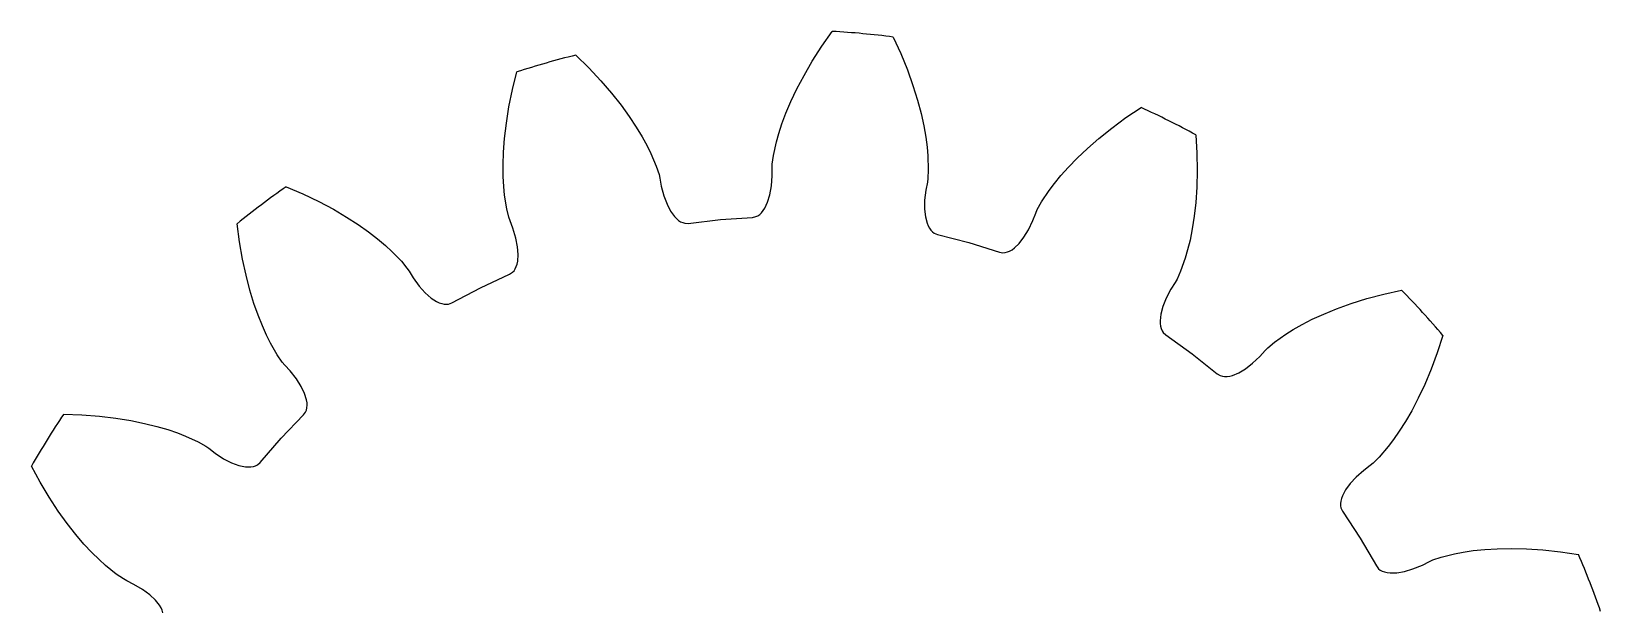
# Model space of a CAD drawing. Extents: x -0.8 to 52, y -9.5 to 9.5.
# Drawn here: x 34.25 to 51.47, y 3.12 to 9.48 of the extents above; entities that cross this region are included whole.
import ezdxf

# ---------------------------------------------------------------- set-up
doc = ezdxf.new("R2010")
doc.units = 0

msp = doc.modelspace()

# ---------------------------------------------------------------- linework, layer by layer
at = {"layer": 'layer0'}
for p, q in [((42.926, 9.321), (43.041, 9.485)), ((42.822, 9.158), (42.926, 9.321)), ((43.711, 9.422), (43.794, 9.241)), ((40.226, 9.224), (40.368, 9.084)), ((42.731, 9.002), (42.822, 9.158)), ((43.794, 9.241), (43.866, 9.062)), ((39.53, 8.846), (39.578, 9.039)), ((40.368, 9.084), (40.5, 8.943)), ((42.653, 8.853), (42.731, 9.002)), ((43.866, 9.062), (43.927, 8.891)), ((39.492, 8.656), (39.53, 8.846)), ((40.5, 8.943), (40.619, 8.806)), ((40.619, 8.806), (40.723, 8.674)), ((42.587, 8.714), (42.653, 8.853)), ((43.927, 8.891), (43.976, 8.73)), ((39.464, 8.477), (39.492, 8.656)), ((40.723, 8.674), (40.813, 8.55)), ((42.533, 8.587), (42.587, 8.714)), ((43.976, 8.73), (44.016, 8.582)), ((46.265, 8.538), (46.43, 8.649)), ((39.445, 8.31), (39.464, 8.477)), ((40.813, 8.55), (40.889, 8.435)), ((42.454, 8.364), (42.489, 8.469)), ((42.489, 8.469), (42.533, 8.587)), ((44.016, 8.582), (44.045, 8.447)), ((44.045, 8.447), (44.067, 8.323)), ((46.109, 8.423), (46.265, 8.538)), ((39.433, 8.157), (39.445, 8.31)), ((40.889, 8.435), (40.955, 8.327)), ((40.955, 8.327), (41.008, 8.23)), ((42.396, 8.123), (42.428, 8.271)), ((42.428, 8.271), (42.454, 8.364)), ((44.067, 8.323), (44.082, 8.213)), ((45.841, 8.2), (45.967, 8.31)), ((45.967, 8.31), (46.109, 8.423)), ((47.033, 8.349), (47.044, 8.149)), ((39.429, 8.019), (39.433, 8.157)), ((41.008, 8.23), (41.051, 8.143)), ((41.051, 8.143), (41.11, 8.004)), ((42.383, 8.028), (42.396, 8.123)), ((44.082, 8.213), (44.09, 8.117)), ((44.09, 8.117), (44.095, 7.966)), ((45.729, 8.094), (45.841, 8.2)), ((47.044, 8.149), (47.047, 7.956)), ((39.43, 7.893), (39.429, 8.019)), ((41.11, 8.004), (41.14, 7.913)), ((42.381, 7.987), (42.383, 8.028)), ((42.381, 7.899), (42.381, 7.987)), ((44.095, 7.966), (44.09, 7.87)), ((45.549, 7.901), (45.633, 7.995)), ((45.633, 7.995), (45.729, 8.094)), ((47.047, 7.956), (47.042, 7.775)), ((37.047, 7.779), (37.231, 7.7)), ((39.436, 7.782), (39.43, 7.893)), ((39.445, 7.686), (39.436, 7.782)), ((41.14, 7.913), (41.149, 7.873)), ((41.149, 7.873), (41.165, 7.787)), ((41.165, 7.787), (41.193, 7.679)), ((42.357, 7.691), (42.373, 7.788)), ((42.373, 7.788), (42.381, 7.899)), ((44.085, 7.829), (44.068, 7.743)), ((44.09, 7.87), (44.085, 7.829)), ((45.421, 7.738), (45.479, 7.815)), ((45.479, 7.815), (45.549, 7.901)), ((47.042, 7.775), (47.03, 7.607)), ((37.231, 7.7), (37.405, 7.617)), ((37.405, 7.617), (37.565, 7.532)), ((39.468, 7.537), (39.445, 7.686)), ((41.193, 7.679), (41.228, 7.587)), ((41.228, 7.587), (41.267, 7.511)), ((42.301, 7.544), (42.332, 7.61)), ((42.332, 7.61), (42.357, 7.691)), ((44.055, 7.632), (44.054, 7.534)), ((44.068, 7.743), (44.055, 7.632)), ((45.291, 7.528), (45.338, 7.613)), ((45.338, 7.613), (45.421, 7.738)), ((47.03, 7.607), (47.013, 7.455)), ((37.565, 7.532), (37.71, 7.446)), ((37.71, 7.446), (37.839, 7.363)), ((39.491, 7.444), (39.468, 7.537)), ((39.504, 7.405), (39.491, 7.444)), ((41.267, 7.511), (41.309, 7.452)), ((41.309, 7.452), (41.332, 7.429)), ((41.332, 7.429), (41.354, 7.41)), ((41.354, 7.41), (41.377, 7.395)), ((41.461, 7.377), (41.813, 7.418)), ((41.813, 7.418), (42.165, 7.442)), ((42.165, 7.442), (42.203, 7.451)), ((42.203, 7.451), (42.225, 7.461)), ((42.225, 7.461), (42.245, 7.476)), ((42.245, 7.476), (42.265, 7.494)), ((42.265, 7.494), (42.283, 7.517)), ((42.283, 7.517), (42.301, 7.544)), ((44.054, 7.534), (44.063, 7.449)), ((44.063, 7.449), (44.082, 7.379)), ((45.195, 7.308), (45.243, 7.409)), ((45.243, 7.409), (45.274, 7.491)), ((45.274, 7.491), (45.291, 7.528)), ((47.013, 7.455), (46.992, 7.318)), ((36.536, 7.176), (36.51, 7.373)), ((37.839, 7.363), (37.951, 7.283)), ((37.951, 7.283), (38.051, 7.206)), ((39.536, 7.323), (39.504, 7.405)), ((39.569, 7.216), (39.536, 7.323)), ((41.377, 7.395), (41.4, 7.385)), ((41.4, 7.385), (41.422, 7.378)), ((41.422, 7.378), (41.461, 7.377)), ((44.082, 7.379), (44.094, 7.349)), ((44.094, 7.349), (44.108, 7.324)), ((44.108, 7.324), (44.124, 7.302)), ((44.124, 7.302), (44.142, 7.284)), ((44.142, 7.284), (44.161, 7.269)), ((44.161, 7.269), (44.196, 7.254)), ((44.196, 7.254), (44.539, 7.166)), ((45.145, 7.224), (45.195, 7.308)), ((46.992, 7.318), (46.968, 7.194)), ((36.568, 6.985), (36.536, 7.176)), ((38.051, 7.206), (38.136, 7.135)), ((38.136, 7.135), (38.207, 7.07)), ((38.207, 7.07), (38.312, 6.962)), ((39.588, 7.12), (39.569, 7.216)), ((39.594, 7.035), (39.588, 7.12)), ((44.539, 7.166), (44.877, 7.061)), ((44.938, 7.057), (44.963, 7.063)), ((44.963, 7.063), (44.988, 7.073)), ((44.988, 7.073), (45.014, 7.088)), ((45.014, 7.088), (45.04, 7.107)), ((45.04, 7.107), (45.092, 7.157)), ((45.092, 7.157), (45.145, 7.224)), ((46.942, 7.087), (46.915, 6.994)), ((46.968, 7.194), (46.942, 7.087)), ((36.607, 6.808), (36.568, 6.985)), ((38.312, 6.962), (38.373, 6.887)), ((39.562, 6.879), (39.573, 6.903)), ((39.573, 6.903), (39.582, 6.931)), ((39.582, 6.931), (39.589, 6.963)), ((39.589, 6.963), (39.594, 7.035)), ((44.877, 7.061), (44.915, 7.055)), ((44.915, 7.055), (44.938, 7.057)), ((46.915, 6.994), (46.865, 6.852)), ((36.649, 6.645), (36.607, 6.808)), ((38.373, 6.887), (38.397, 6.853)), ((38.397, 6.853), (38.442, 6.778)), ((38.442, 6.778), (38.508, 6.688)), ((39.179, 6.669), (39.5, 6.819)), ((39.5, 6.819), (39.532, 6.84)), ((39.532, 6.84), (39.548, 6.858)), ((39.548, 6.858), (39.562, 6.879)), ((46.806, 6.728), (46.759, 6.654)), ((46.826, 6.764), (46.806, 6.728)), ((46.865, 6.852), (46.826, 6.764)), ((36.694, 6.499), (36.649, 6.645)), ((38.508, 6.688), (38.573, 6.615)), ((38.573, 6.615), (38.637, 6.558)), ((38.637, 6.558), (38.698, 6.519)), ((38.866, 6.504), (39.179, 6.669)), ((46.707, 6.555), (46.671, 6.464)), ((46.759, 6.654), (46.707, 6.555)), ((48.735, 6.496), (48.908, 6.551)), ((48.908, 6.551), (49.095, 6.601)), ((49.095, 6.601), (49.289, 6.645)), ((36.74, 6.368), (36.694, 6.499)), ((38.698, 6.519), (38.727, 6.505)), ((38.727, 6.505), (38.755, 6.496)), ((38.755, 6.496), (38.781, 6.49)), ((38.781, 6.49), (38.806, 6.489)), ((38.806, 6.489), (38.83, 6.491)), ((38.83, 6.491), (38.866, 6.504)), ((46.649, 6.382), (46.641, 6.309)), ((46.671, 6.464), (46.649, 6.382)), ((48.31, 6.324), (48.435, 6.381)), ((48.435, 6.381), (48.577, 6.439)), ((48.577, 6.439), (48.735, 6.496)), ((36.786, 6.251), (36.74, 6.368)), ((36.832, 6.15), (36.786, 6.251)), ((46.641, 6.309), (46.641, 6.277)), ((46.641, 6.277), (46.645, 6.248)), ((46.645, 6.248), (46.652, 6.222)), ((46.652, 6.222), (46.662, 6.199)), ((48.019, 6.161), (48.101, 6.212)), ((48.101, 6.212), (48.197, 6.266)), ((48.197, 6.266), (48.31, 6.324)), ((36.875, 6.064), (36.832, 6.15)), ((36.95, 5.933), (36.875, 6.064)), ((46.662, 6.199), (46.674, 6.179)), ((46.674, 6.179), (46.702, 6.152)), ((46.702, 6.152), (46.99, 5.945)), ((47.822, 6.011), (47.896, 6.073)), ((47.896, 6.073), (48.019, 6.161)), ((49.743, 6.147), (49.681, 5.957)), ((37.005, 5.854), (36.95, 5.933)), ((46.99, 5.945), (47.267, 5.725)), ((47.653, 5.841), (47.734, 5.917)), ((47.734, 5.917), (47.793, 5.983)), ((47.793, 5.983), (47.822, 6.011)), ((49.681, 5.957), (49.614, 5.776)), ((37.031, 5.822), (37.005, 5.854)), ((37.091, 5.758), (37.031, 5.822)), ((37.16, 5.67), (37.091, 5.758)), ((47.267, 5.725), (47.3, 5.706)), ((47.3, 5.706), (47.323, 5.699)), ((47.323, 5.699), (47.348, 5.696)), ((47.348, 5.696), (47.375, 5.697)), ((47.375, 5.697), (47.404, 5.701)), ((47.404, 5.701), (47.435, 5.709)), ((47.435, 5.709), (47.503, 5.737)), ((47.503, 5.737), (47.576, 5.78)), ((47.576, 5.78), (47.653, 5.841)), ((49.614, 5.776), (49.544, 5.609)), ((37.212, 5.587), (37.16, 5.67)), ((37.249, 5.511), (37.212, 5.587)), ((49.544, 5.609), (49.473, 5.457)), ((37.27, 5.441), (37.249, 5.511)), ((37.276, 5.409), (37.27, 5.441)), ((37.27, 5.328), (37.275, 5.353)), ((37.275, 5.353), (37.277, 5.38)), ((37.277, 5.38), (37.276, 5.409)), ((49.473, 5.457), (49.402, 5.321)), ((34.605, 5.284), (34.805, 5.277)), ((34.805, 5.277), (34.997, 5.262)), ((34.997, 5.262), (35.177, 5.24)), ((35.177, 5.24), (35.343, 5.213)), ((35.343, 5.213), (35.493, 5.182)), ((35.493, 5.182), (35.627, 5.148)), ((36.994, 5.019), (37.239, 5.275)), ((37.239, 5.275), (37.261, 5.306)), ((37.261, 5.306), (37.27, 5.328)), ((49.333, 5.201), (49.265, 5.095)), ((49.402, 5.321), (49.333, 5.201)), ((35.627, 5.148), (35.748, 5.113)), ((35.748, 5.113), (35.853, 5.077)), ((35.853, 5.077), (35.943, 5.042)), ((35.943, 5.042), (36.08, 4.979)), ((36.762, 4.752), (36.994, 5.019)), ((49.202, 5.004), (49.143, 4.927)), ((49.265, 5.095), (49.202, 5.004)), ((36.08, 4.979), (36.164, 4.931)), ((36.164, 4.931), (36.198, 4.908)), ((36.198, 4.908), (36.268, 4.855)), ((36.268, 4.855), (36.361, 4.794)), ((49.143, 4.927), (49.045, 4.812)), ((34.346, 4.536), (34.251, 4.712)), ((36.361, 4.794), (36.449, 4.749)), ((36.449, 4.749), (36.528, 4.72)), ((36.528, 4.72), (36.6, 4.705)), ((36.6, 4.705), (36.632, 4.703)), ((36.632, 4.703), (36.661, 4.704)), ((36.661, 4.704), (36.688, 4.709)), ((36.688, 4.709), (36.712, 4.716)), ((36.712, 4.716), (36.733, 4.727)), ((36.733, 4.727), (36.762, 4.752)), ((48.875, 4.666), (48.791, 4.592)), ((48.945, 4.718), (48.875, 4.666)), ((48.977, 4.745), (48.945, 4.718)), ((49.045, 4.812), (48.977, 4.745)), ((34.445, 4.371), (34.346, 4.536)), ((48.724, 4.521), (48.674, 4.452)), ((48.791, 4.592), (48.724, 4.521)), ((34.545, 4.219), (34.445, 4.371)), ((48.622, 4.329), (48.619, 4.302)), ((48.629, 4.357), (48.622, 4.329)), ((48.64, 4.387), (48.629, 4.357)), ((48.674, 4.452), (48.64, 4.387)), ((34.643, 4.083), (34.545, 4.219)), ((48.619, 4.302), (48.62, 4.277)), ((48.62, 4.277), (48.624, 4.253)), ((48.624, 4.253), (48.641, 4.218)), ((48.641, 4.218), (48.834, 3.922)), ((34.738, 3.962), (34.643, 4.083)), ((34.828, 3.857), (34.738, 3.962)), ((34.914, 3.765), (34.828, 3.857)), ((48.834, 3.922), (49.013, 3.617)), ((50.076, 3.785), (50.202, 3.798)), ((50.202, 3.798), (50.339, 3.806)), ((50.339, 3.806), (50.493, 3.809)), ((50.493, 3.809), (50.661, 3.805)), ((50.661, 3.805), (50.842, 3.794)), ((50.842, 3.794), (51.034, 3.773)), ((34.993, 3.687), (34.914, 3.765)), ((35.064, 3.622), (34.993, 3.687)), ((35.182, 3.528), (35.064, 3.622)), ((49.415, 3.585), (49.518, 3.627)), ((49.518, 3.627), (49.597, 3.667)), ((49.597, 3.667), (49.634, 3.683)), ((49.634, 3.683), (49.725, 3.714)), ((49.725, 3.714), (49.872, 3.751)), ((49.872, 3.751), (49.966, 3.769)), ((49.966, 3.769), (50.076, 3.785)), ((51.034, 3.773), (51.231, 3.744)), ((35.262, 3.474), (35.182, 3.528)), ((35.297, 3.454), (35.262, 3.474)), ((35.376, 3.415), (35.297, 3.454)), ((49.013, 3.617), (49.037, 3.586)), ((49.037, 3.586), (49.056, 3.572)), ((49.056, 3.572), (49.078, 3.56)), ((49.078, 3.56), (49.104, 3.551)), ((49.104, 3.551), (49.133, 3.545)), ((49.133, 3.545), (49.164, 3.541)), ((49.164, 3.541), (49.237, 3.542)), ((49.237, 3.542), (49.321, 3.557)), ((49.321, 3.557), (49.415, 3.585)), ((35.472, 3.358), (35.376, 3.415)), ((35.551, 3.3), (35.472, 3.358)), ((35.613, 3.242), (35.551, 3.3)), ((35.658, 3.185), (35.613, 3.242)), ((35.674, 3.157), (35.658, 3.185)), ((35.686, 3.13), (35.674, 3.157)), ((35.694, 3.104), (35.686, 3.13))]:
    msp.add_line(p, q, dxfattribs=at)
for start, end in [(82.6739, 86.7378), (103.8504, 107.9143), (61.4975, 65.5614), (125.0269, 129.0908), (40.321, 44.3849), (146.2034, 150.2672), (19.1445, 23.2084)]:
    msp.add_arc((42.5, 0), 9.5, start, end, dxfattribs=at)
at = {"layer": 'layer1'}
for p, q in [((42.926, 9.321), (43.041, 9.485)), ((42.822, 9.158), (42.926, 9.321)), ((43.711, 9.422), (43.794, 9.241)), ((40.226, 9.224), (40.368, 9.084)), ((42.731, 9.002), (42.822, 9.158)), ((43.794, 9.241), (43.866, 9.062)), ((39.53, 8.846), (39.578, 9.039)), ((40.368, 9.084), (40.5, 8.943)), ((42.653, 8.853), (42.731, 9.002)), ((43.866, 9.062), (43.927, 8.891)), ((39.492, 8.656), (39.53, 8.846)), ((40.5, 8.943), (40.619, 8.806)), ((40.619, 8.806), (40.723, 8.674)), ((42.587, 8.714), (42.653, 8.853)), ((43.927, 8.891), (43.976, 8.73)), ((39.464, 8.477), (39.492, 8.656)), ((40.723, 8.674), (40.813, 8.55)), ((42.533, 8.587), (42.587, 8.714)), ((43.976, 8.73), (44.016, 8.582)), ((46.265, 8.538), (46.43, 8.649)), ((39.445, 8.31), (39.464, 8.477)), ((40.813, 8.55), (40.889, 8.435)), ((42.454, 8.364), (42.489, 8.469)), ((42.489, 8.469), (42.533, 8.587)), ((44.016, 8.582), (44.045, 8.447)), ((44.045, 8.447), (44.067, 8.323)), ((46.109, 8.423), (46.265, 8.538)), ((39.433, 8.157), (39.445, 8.31)), ((40.889, 8.435), (40.955, 8.327)), ((40.955, 8.327), (41.008, 8.23)), ((42.396, 8.123), (42.428, 8.271)), ((42.428, 8.271), (42.454, 8.364)), ((44.067, 8.323), (44.082, 8.213)), ((45.841, 8.2), (45.967, 8.31)), ((45.967, 8.31), (46.109, 8.423)), ((47.033, 8.349), (47.044, 8.149)), ((39.429, 8.019), (39.433, 8.157)), ((41.008, 8.23), (41.051, 8.143)), ((41.051, 8.143), (41.11, 8.004)), ((42.383, 8.028), (42.396, 8.123)), ((44.082, 8.213), (44.09, 8.117)), ((44.09, 8.117), (44.095, 7.966)), ((45.729, 8.094), (45.841, 8.2)), ((47.044, 8.149), (47.047, 7.956)), ((39.43, 7.893), (39.429, 8.019)), ((41.11, 8.004), (41.14, 7.913)), ((42.381, 7.987), (42.383, 8.028)), ((42.381, 7.899), (42.381, 7.987)), ((44.095, 7.966), (44.09, 7.87)), ((45.549, 7.901), (45.633, 7.995)), ((45.633, 7.995), (45.729, 8.094)), ((47.047, 7.956), (47.042, 7.775)), ((37.047, 7.779), (37.231, 7.7)), ((39.436, 7.782), (39.43, 7.893)), ((39.445, 7.686), (39.436, 7.782)), ((41.14, 7.913), (41.149, 7.873)), ((41.149, 7.873), (41.165, 7.787)), ((41.165, 7.787), (41.193, 7.679)), ((42.357, 7.691), (42.373, 7.788)), ((42.373, 7.788), (42.381, 7.899)), ((44.085, 7.829), (44.068, 7.743)), ((44.09, 7.87), (44.085, 7.829)), ((45.421, 7.738), (45.479, 7.815)), ((45.479, 7.815), (45.549, 7.901)), ((47.042, 7.775), (47.03, 7.607)), ((37.231, 7.7), (37.405, 7.617)), ((37.405, 7.617), (37.565, 7.532)), ((39.468, 7.537), (39.445, 7.686)), ((41.193, 7.679), (41.228, 7.587)), ((41.228, 7.587), (41.267, 7.511)), ((42.301, 7.544), (42.332, 7.61)), ((42.332, 7.61), (42.357, 7.691)), ((44.055, 7.632), (44.054, 7.534)), ((44.068, 7.743), (44.055, 7.632)), ((45.291, 7.528), (45.338, 7.613)), ((45.338, 7.613), (45.421, 7.738)), ((47.03, 7.607), (47.013, 7.455)), ((37.565, 7.532), (37.71, 7.446)), ((37.71, 7.446), (37.839, 7.363)), ((39.491, 7.444), (39.468, 7.537)), ((39.504, 7.405), (39.491, 7.444)), ((41.267, 7.511), (41.309, 7.452)), ((41.309, 7.452), (41.332, 7.429)), ((41.332, 7.429), (41.354, 7.41)), ((41.354, 7.41), (41.377, 7.395)), ((41.461, 7.377), (41.813, 7.418)), ((41.813, 7.418), (42.165, 7.442)), ((42.165, 7.442), (42.203, 7.451)), ((42.203, 7.451), (42.225, 7.461)), ((42.225, 7.461), (42.245, 7.476)), ((42.245, 7.476), (42.265, 7.494)), ((42.265, 7.494), (42.283, 7.517)), ((42.283, 7.517), (42.301, 7.544)), ((44.054, 7.534), (44.063, 7.449)), ((44.063, 7.449), (44.082, 7.379)), ((45.195, 7.308), (45.243, 7.409)), ((45.243, 7.409), (45.274, 7.491)), ((45.274, 7.491), (45.291, 7.528)), ((47.013, 7.455), (46.992, 7.318)), ((36.536, 7.176), (36.51, 7.373)), ((37.839, 7.363), (37.951, 7.283)), ((37.951, 7.283), (38.051, 7.206)), ((39.536, 7.323), (39.504, 7.405)), ((39.569, 7.216), (39.536, 7.323)), ((41.377, 7.395), (41.4, 7.385)), ((41.4, 7.385), (41.422, 7.378)), ((41.422, 7.378), (41.461, 7.377)), ((44.082, 7.379), (44.094, 7.349)), ((44.094, 7.349), (44.108, 7.324)), ((44.108, 7.324), (44.124, 7.302)), ((44.124, 7.302), (44.142, 7.284)), ((44.142, 7.284), (44.161, 7.269)), ((44.161, 7.269), (44.196, 7.254)), ((44.196, 7.254), (44.539, 7.166)), ((45.145, 7.224), (45.195, 7.308)), ((46.992, 7.318), (46.968, 7.194)), ((36.568, 6.985), (36.536, 7.176)), ((38.051, 7.206), (38.136, 7.135)), ((38.136, 7.135), (38.207, 7.07)), ((38.207, 7.07), (38.312, 6.962)), ((39.588, 7.12), (39.569, 7.216)), ((39.594, 7.035), (39.588, 7.12)), ((44.539, 7.166), (44.877, 7.061)), ((44.938, 7.057), (44.963, 7.063)), ((44.963, 7.063), (44.988, 7.073)), ((44.988, 7.073), (45.014, 7.088)), ((45.014, 7.088), (45.04, 7.107)), ((45.04, 7.107), (45.092, 7.157)), ((45.092, 7.157), (45.145, 7.224)), ((46.942, 7.087), (46.915, 6.994)), ((46.968, 7.194), (46.942, 7.087)), ((36.607, 6.808), (36.568, 6.985)), ((38.312, 6.962), (38.373, 6.887)), ((39.562, 6.879), (39.573, 6.903)), ((39.573, 6.903), (39.582, 6.931)), ((39.582, 6.931), (39.589, 6.963)), ((39.589, 6.963), (39.594, 7.035)), ((44.877, 7.061), (44.915, 7.055)), ((44.915, 7.055), (44.938, 7.057)), ((46.915, 6.994), (46.865, 6.852)), ((36.649, 6.645), (36.607, 6.808)), ((38.373, 6.887), (38.397, 6.853)), ((38.397, 6.853), (38.442, 6.778)), ((38.442, 6.778), (38.508, 6.688)), ((39.179, 6.669), (39.5, 6.819)), ((39.5, 6.819), (39.532, 6.84)), ((39.532, 6.84), (39.548, 6.858)), ((39.548, 6.858), (39.562, 6.879)), ((46.806, 6.728), (46.759, 6.654)), ((46.826, 6.764), (46.806, 6.728)), ((46.865, 6.852), (46.826, 6.764)), ((36.694, 6.499), (36.649, 6.645)), ((38.508, 6.688), (38.573, 6.615)), ((38.573, 6.615), (38.637, 6.558)), ((38.637, 6.558), (38.698, 6.519)), ((38.866, 6.504), (39.179, 6.669)), ((46.707, 6.555), (46.671, 6.464)), ((46.759, 6.654), (46.707, 6.555)), ((48.735, 6.496), (48.908, 6.551)), ((48.908, 6.551), (49.095, 6.601)), ((49.095, 6.601), (49.289, 6.645)), ((36.74, 6.368), (36.694, 6.499)), ((38.698, 6.519), (38.727, 6.505)), ((38.727, 6.505), (38.755, 6.496)), ((38.755, 6.496), (38.781, 6.49)), ((38.781, 6.49), (38.806, 6.489)), ((38.806, 6.489), (38.83, 6.491)), ((38.83, 6.491), (38.866, 6.504)), ((46.649, 6.382), (46.641, 6.309)), ((46.671, 6.464), (46.649, 6.382)), ((48.31, 6.324), (48.435, 6.381)), ((48.435, 6.381), (48.577, 6.439)), ((48.577, 6.439), (48.735, 6.496)), ((36.786, 6.251), (36.74, 6.368)), ((36.832, 6.15), (36.786, 6.251)), ((46.641, 6.309), (46.641, 6.277)), ((46.641, 6.277), (46.645, 6.248)), ((46.645, 6.248), (46.652, 6.222)), ((46.652, 6.222), (46.662, 6.199)), ((48.019, 6.161), (48.101, 6.212)), ((48.101, 6.212), (48.197, 6.266)), ((48.197, 6.266), (48.31, 6.324)), ((36.875, 6.064), (36.832, 6.15)), ((36.95, 5.933), (36.875, 6.064)), ((46.662, 6.199), (46.674, 6.179)), ((46.674, 6.179), (46.702, 6.152)), ((46.702, 6.152), (46.99, 5.945)), ((47.822, 6.011), (47.896, 6.073)), ((47.896, 6.073), (48.019, 6.161)), ((49.743, 6.147), (49.681, 5.957)), ((37.005, 5.854), (36.95, 5.933)), ((46.99, 5.945), (47.267, 5.725)), ((47.653, 5.841), (47.734, 5.917)), ((47.734, 5.917), (47.793, 5.983)), ((47.793, 5.983), (47.822, 6.011)), ((49.681, 5.957), (49.614, 5.776)), ((37.031, 5.822), (37.005, 5.854)), ((37.091, 5.758), (37.031, 5.822)), ((37.16, 5.67), (37.091, 5.758)), ((47.267, 5.725), (47.3, 5.706)), ((47.3, 5.706), (47.323, 5.699)), ((47.323, 5.699), (47.348, 5.696)), ((47.348, 5.696), (47.375, 5.697)), ((47.375, 5.697), (47.404, 5.701)), ((47.404, 5.701), (47.435, 5.709)), ((47.435, 5.709), (47.503, 5.737)), ((47.503, 5.737), (47.576, 5.78)), ((47.576, 5.78), (47.653, 5.841)), ((49.614, 5.776), (49.544, 5.609)), ((37.212, 5.587), (37.16, 5.67)), ((37.249, 5.511), (37.212, 5.587)), ((49.544, 5.609), (49.473, 5.457)), ((37.27, 5.441), (37.249, 5.511)), ((37.276, 5.409), (37.27, 5.441)), ((37.27, 5.328), (37.275, 5.353)), ((37.275, 5.353), (37.277, 5.38)), ((37.277, 5.38), (37.276, 5.409)), ((49.473, 5.457), (49.402, 5.321)), ((34.605, 5.284), (34.805, 5.277)), ((34.805, 5.277), (34.997, 5.262)), ((34.997, 5.262), (35.177, 5.24)), ((35.177, 5.24), (35.343, 5.213)), ((35.343, 5.213), (35.493, 5.182)), ((35.493, 5.182), (35.627, 5.148)), ((36.994, 5.019), (37.239, 5.275)), ((37.239, 5.275), (37.261, 5.306)), ((37.261, 5.306), (37.27, 5.328)), ((49.333, 5.201), (49.265, 5.095)), ((49.402, 5.321), (49.333, 5.201)), ((35.627, 5.148), (35.748, 5.113)), ((35.748, 5.113), (35.853, 5.077)), ((35.853, 5.077), (35.943, 5.042)), ((35.943, 5.042), (36.08, 4.979)), ((36.762, 4.752), (36.994, 5.019)), ((49.202, 5.004), (49.143, 4.927)), ((49.265, 5.095), (49.202, 5.004)), ((36.08, 4.979), (36.164, 4.931)), ((36.164, 4.931), (36.198, 4.908)), ((36.198, 4.908), (36.268, 4.855)), ((36.268, 4.855), (36.361, 4.794)), ((49.143, 4.927), (49.045, 4.812)), ((34.346, 4.536), (34.251, 4.712)), ((36.361, 4.794), (36.449, 4.749)), ((36.449, 4.749), (36.528, 4.72)), ((36.528, 4.72), (36.6, 4.705)), ((36.6, 4.705), (36.632, 4.703)), ((36.632, 4.703), (36.661, 4.704)), ((36.661, 4.704), (36.688, 4.709)), ((36.688, 4.709), (36.712, 4.716)), ((36.712, 4.716), (36.733, 4.727)), ((36.733, 4.727), (36.762, 4.752)), ((48.875, 4.666), (48.791, 4.592)), ((48.945, 4.718), (48.875, 4.666)), ((48.977, 4.745), (48.945, 4.718)), ((49.045, 4.812), (48.977, 4.745)), ((34.445, 4.371), (34.346, 4.536)), ((48.724, 4.521), (48.674, 4.452)), ((48.791, 4.592), (48.724, 4.521)), ((34.545, 4.219), (34.445, 4.371)), ((48.622, 4.329), (48.619, 4.302)), ((48.629, 4.357), (48.622, 4.329)), ((48.64, 4.387), (48.629, 4.357)), ((48.674, 4.452), (48.64, 4.387)), ((34.643, 4.083), (34.545, 4.219)), ((48.619, 4.302), (48.62, 4.277)), ((48.62, 4.277), (48.624, 4.253)), ((48.624, 4.253), (48.641, 4.218)), ((48.641, 4.218), (48.834, 3.922)), ((34.738, 3.962), (34.643, 4.083)), ((34.828, 3.857), (34.738, 3.962)), ((34.914, 3.765), (34.828, 3.857)), ((48.834, 3.922), (49.013, 3.617)), ((50.076, 3.785), (50.202, 3.798)), ((50.202, 3.798), (50.339, 3.806)), ((50.339, 3.806), (50.493, 3.809)), ((50.493, 3.809), (50.661, 3.805)), ((50.661, 3.805), (50.842, 3.794)), ((50.842, 3.794), (51.034, 3.773)), ((34.993, 3.687), (34.914, 3.765)), ((35.064, 3.622), (34.993, 3.687)), ((35.182, 3.528), (35.064, 3.622)), ((49.415, 3.585), (49.518, 3.627)), ((49.518, 3.627), (49.597, 3.667)), ((49.597, 3.667), (49.634, 3.683)), ((49.634, 3.683), (49.725, 3.714)), ((49.725, 3.714), (49.872, 3.751)), ((49.872, 3.751), (49.966, 3.769)), ((49.966, 3.769), (50.076, 3.785)), ((51.034, 3.773), (51.231, 3.744)), ((35.262, 3.474), (35.182, 3.528)), ((35.297, 3.454), (35.262, 3.474)), ((35.376, 3.415), (35.297, 3.454)), ((49.013, 3.617), (49.037, 3.586)), ((49.037, 3.586), (49.056, 3.572)), ((49.056, 3.572), (49.078, 3.56)), ((49.078, 3.56), (49.104, 3.551)), ((49.104, 3.551), (49.133, 3.545)), ((49.133, 3.545), (49.164, 3.541)), ((49.164, 3.541), (49.237, 3.542)), ((49.237, 3.542), (49.321, 3.557)), ((49.321, 3.557), (49.415, 3.585)), ((35.472, 3.358), (35.376, 3.415)), ((35.551, 3.3), (35.472, 3.358)), ((35.613, 3.242), (35.551, 3.3)), ((35.658, 3.185), (35.613, 3.242)), ((35.674, 3.157), (35.658, 3.185)), ((35.686, 3.13), (35.674, 3.157)), ((35.694, 3.104), (35.686, 3.13))]:
    msp.add_line(p, q, dxfattribs=at)
for start, end in [(82.6739, 86.7378), (103.8504, 107.9143), (61.4975, 65.5614), (125.0269, 129.0908), (40.321, 44.3849), (146.2034, 150.2672), (19.1445, 23.2084)]:
    msp.add_arc((42.5, 0), 9.5, start, end, dxfattribs=at)

doc.saveas('drawing.dxf')
